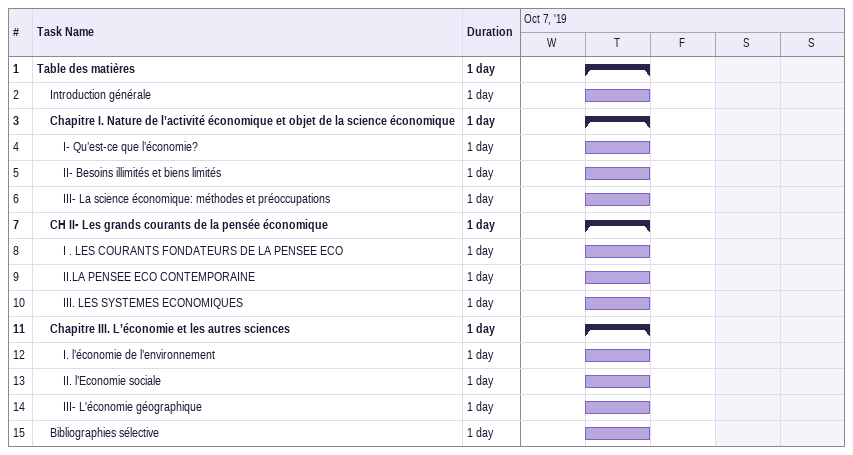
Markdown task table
| ID | Level | Task | Duration | Start | Finish |
|---|---|---|---|---|---|
| 1 | 1 | **Table des matières** | 1d | 2019-10-10 | 2019-10-10 |
| 2 | 2 | Introduction générale | 1d | 2019-10-10 | 2019-10-10 |
| 3 | 2 | **Chapitre I. Nature de l’activité économique et objet de la science économique** | 1d | 2019-10-10 | 2019-10-10 |
| 4 | 3 | I- Qu’est-ce que l’économie? | 1d | 2019-10-10 | 2019-10-10 |
| 5 | 3 | II- Besoins illimités et biens limités | 1d | 2019-10-10 | 2019-10-10 |
| 6 | 3 | III- La science économique: méthodes et préoccupations | 1d | 2019-10-10 | 2019-10-10 |
| 7 | 2 | **CH II- Les grands courants de la pensée économique** | 1d | 2019-10-10 | 2019-10-10 |
| 8 | 3 | I . LES COURANTS FONDATEURS DE LA PENSEE ECO | 1d | 2019-10-10 | 2019-10-10 |
| 9 | 3 | II.LA PENSEE ECO CONTEMPORAINE | 1d | 2019-10-10 | 2019-10-10 |
| 10 | 3 | III. LES SYSTEMES ECONOMIQUES | 1d | 2019-10-10 | 2019-10-10 |
| 11 | 2 | **Chapitre III. L’économie et les autres sciences** | 1d | 2019-10-10 | 2019-10-10 |
| 12 | 3 | I. l’économie de l’environnement | 1d | 2019-10-10 | 2019-10-10 |
| 13 | 3 | II. l’Economie sociale | 1d | 2019-10-10 | 2019-10-10 |
| 14 | 3 | III- L'économie géographique | 1d | 2019-10-10 | 2019-10-10 |
| 15 | 2 | Bibliographies sélective | 1d | 2019-10-10 | 2019-10-10 |
